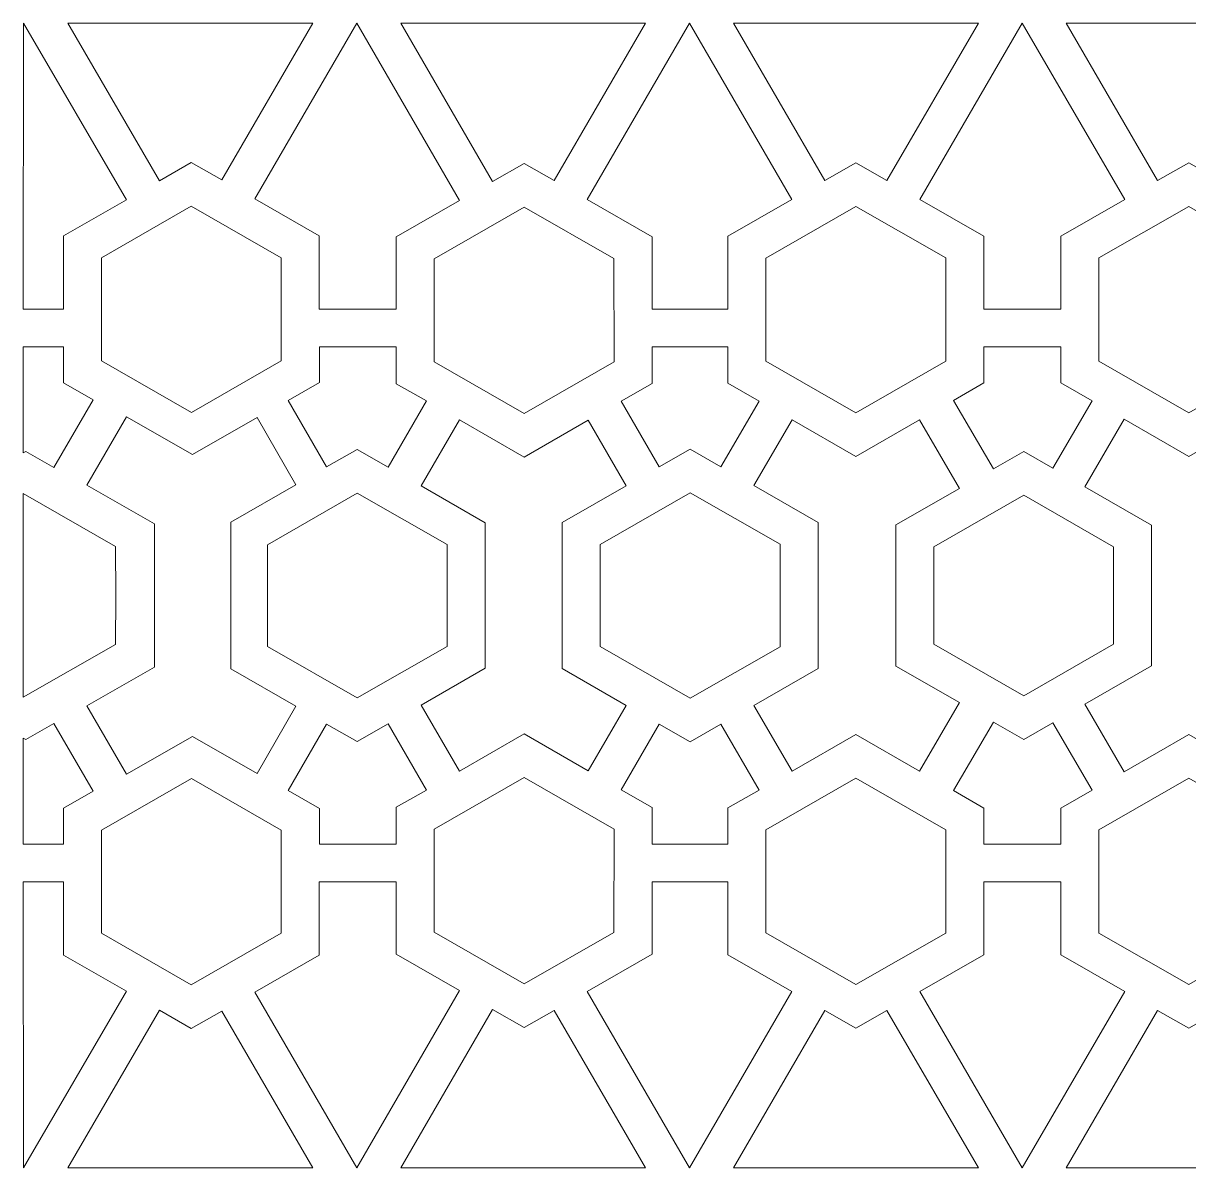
# Model space of a CAD drawing. Header units: millimetres. Extents: x -1200 to 1200, y -590 to 590.
# Drawn here: x -1200 to 0, y -589 to 589 of the extents above; entities that cross this region are included whole.
import ezdxf

# ---------------------------------------------------------------- set-up
doc = ezdxf.new("R2010")
doc.units = ezdxf.units.MM
doc.header["$MEASUREMENT"] = 0
doc.layers.add('Layer 1', color=7, linetype='Continuous')

msp = doc.modelspace()

# ---------------------------------------------------------------- linework, layer by layer
at = {"layer": 'Layer 1', "color": 250, "lineweight": 20}
for points, knots in [([(-1199.7118, 589.0214), (-1199.7118, 589.0214), (-1200.0326, 294.9061), (-1200.0326, 294.9061), (-1200.0326, 294.9061), (-1158.7289, 294.9061), (-1158.7289, 294.9061), (-1158.7289, 294.9061), (-1158.7624, 370.1617), (-1158.7624, 370.1617), (-1158.7624, 370.1617), (-1093.84, 407.4419), (-1093.84, 407.4419), (-1093.84, 407.4419), (-1199.7118, 589.0214), (-1199.7118, 589.0214)], [0, 0, 0, 0, 0.2, 0.2, 0.2, 0.4, 0.4, 0.4, 0.6, 0.6, 0.6, 0.8, 0.8, 0.8, 1, 1, 1, 1]), ([(-1154.1511, 589.0214), (-1154.1511, 589.0214), (-901.9679, 589.0214), (-901.9679, 589.0214), (-901.9679, 589.0214), (-995.6646, 427.8179), (-995.6646, 427.8179), (-995.6646, 427.8179), (-1027.0639, 445.7811), (-1027.0639, 445.7811), (-1027.0639, 445.7811), (-1059.9258, 426.9176), (-1059.9258, 426.9176), (-1059.9258, 426.9176), (-1154.1511, 589.0214), (-1154.1511, 589.0214)], [0, 0, 0, 0, 0.2, 0.2, 0.2, 0.4, 0.4, 0.4, 0.6, 0.6, 0.6, 0.8, 0.8, 0.8, 1, 1, 1, 1]), ([(-816.0918, 294.9061), (-816.0918, 294.9061), (-816.1446, 369.2356), (-816.1446, 369.2356), (-816.1446, 369.2356), (-750.7879, 406.7694), (-750.7879, 406.7694), (-750.7879, 406.7694), (-856.7234, 589.0214), (-856.7234, 589.0214), (-856.7234, 589.0214), (-961.7137, 408.368), (-961.7137, 408.368), (-961.7137, 408.368), (-895.2633, 370.3014), (-895.2633, 370.3014), (-895.2633, 370.3014), (-895.2186, 294.9044), (-895.2186, 294.9044), (-895.2186, 294.9044), (-816.0918, 294.9061), (-816.0918, 294.9061)], [0, 0, 0, 0, 0.142857143, 0.142857143, 0.142857143, 0.285714286, 0.285714286, 0.285714286, 0.428571429, 0.428571429, 0.428571429, 0.571428571, 0.571428571, 0.571428571, 0.714285714, 0.714285714, 0.714285714, 0.857142857, 0.857142857, 0.857142857, 1, 1, 1, 1]), ([(-559.2957, 589.0214), (-559.2957, 589.0214), (-811.4629, 589.0214), (-811.4629, 589.0214), (-811.4629, 589.0214), (-716.8498, 426.2433), (-716.8498, 426.2433), (-716.8498, 426.2433), (-684.4237, 444.8585), (-684.4237, 444.8585), (-684.4237, 444.8585), (-653.4091, 427.1004), (-653.4091, 427.1004), (-653.4091, 427.1004), (-559.2957, 589.0214), (-559.2957, 589.0214)], [0, 0, 0, 0, 0.2, 0.2, 0.2, 0.4, 0.4, 0.4, 0.6, 0.6, 0.6, 0.8, 0.8, 0.8, 1, 1, 1, 1]), ([(-619.4567, 407.6541), (-619.4567, 407.6541), (-552.6262, 369.3804), (-552.6262, 369.3804), (-552.6262, 369.3804), (-552.5783, 294.9061), (-552.5783, 294.9061), (-552.5783, 294.9061), (-474.5661, 294.9061), (-474.5661, 294.9061), (-474.5661, 294.9061), (-474.6044, 369.8633), (-474.6044, 369.8633), (-474.6044, 369.8633), (-408.665, 407.742), (-408.665, 407.742), (-408.665, 407.742), (-514.0353, 589.0214), (-514.0353, 589.0214), (-514.0353, 589.0214), (-619.4567, 407.6541), (-619.4567, 407.6541)], [0, 0, 0, 0, 0.142857143, 0.142857143, 0.142857143, 0.285714286, 0.285714286, 0.285714286, 0.428571429, 0.428571429, 0.428571429, 0.571428571, 0.571428571, 0.571428571, 0.714285714, 0.714285714, 0.714285714, 0.857142857, 0.857142857, 0.857142857, 1, 1, 1, 1]), ([(-468.7925, 589.0214), (-468.7925, 589.0214), (-374.7524, 427.2212), (-374.7524, 427.2212), (-374.7524, 427.2212), (-342.8996, 445.512), (-342.8996, 445.512), (-342.8996, 445.512), (-310.745, 427.097), (-310.745, 427.097), (-310.745, 427.097), (-216.614, 589.0214), (-216.614, 589.0214), (-216.614, 589.0214), (-468.7925, 589.0214), (-468.7925, 589.0214)], [0, 0, 0, 0, 0.2, 0.2, 0.2, 0.4, 0.4, 0.4, 0.6, 0.6, 0.6, 0.8, 0.8, 0.8, 1, 1, 1, 1]), ([(-131.6944, 294.9044), (-131.6944, 294.9044), (-131.6417, 370.034), (-131.6417, 370.034), (-131.6417, 370.034), (-65.9434, 407.642), (-65.9434, 407.642), (-65.9434, 407.642), (-171.3728, 589.0214), (-171.3728, 589.0214), (-171.3728, 589.0214), (-276.7972, 407.642), (-276.7972, 407.642), (-276.7972, 407.642), (-211.099, 370.034), (-211.099, 370.034), (-211.099, 370.034), (-211.0527, 294.9061), (-211.0527, 294.9061), (-211.0527, 294.9061), (-131.6944, 294.9061), (-131.6944, 294.9061)], [0, 0, 0, 0, 0.142857143, 0.142857143, 0.142857143, 0.285714286, 0.285714286, 0.285714286, 0.428571429, 0.428571429, 0.428571429, 0.571428571, 0.571428571, 0.571428571, 0.714285714, 0.714285714, 0.714285714, 0.857142857, 0.857142857, 0.857142857, 1, 1, 1, 1]), ([(-31.9956, 427.097), (-31.9956, 427.097), (0.1542, 445.512), (0.1542, 445.512), (0.1542, 445.512), (32.0054, 427.2212), (32.0054, 427.2212), (32.0054, 427.2212), (126.0469, 589.0214), (126.0469, 589.0214), (126.0469, 589.0214), (-126.1251, 589.0214), (-126.1251, 589.0214), (-126.1251, 589.0214), (-31.9956, 427.097), (-31.9956, 427.097)], [0, 0, 0, 0, 0.2, 0.2, 0.2, 0.4, 0.4, 0.4, 0.6, 0.6, 0.6, 0.8, 0.8, 0.8, 1, 1, 1, 1]), ([(-934.3748, 241.6493), (-934.3748, 241.6493), (-1026.9011, 188.5098), (-1026.9011, 188.5098), (-1026.9011, 188.5098), (-1119.5105, 241.5338), (-1119.5105, 241.5338), (-1119.5105, 241.5338), (-1119.5727, 347.699), (-1119.5727, 347.699), (-1119.5727, 347.699), (-1027.024, 400.8402), (-1027.024, 400.8402), (-1027.024, 400.8402), (-934.437, 347.8163), (-934.437, 347.8163), (-934.437, 347.8163), (-934.3748, 241.6493), (-934.3748, 241.6493)], [0, 0, 0, 0, 0.166666667, 0.166666667, 0.166666667, 0.333333333, 0.333333333, 0.333333333, 0.5, 0.5, 0.5, 0.666666667, 0.666666667, 0.666666667, 0.833333333, 0.833333333, 0.833333333, 1, 1, 1, 1]), ([(-591.7377, 240.725), (-591.7377, 240.725), (-684.28, 187.5854), (-684.28, 187.5854), (-684.28, 187.5854), (-776.8686, 240.6145), (-776.8686, 240.6145), (-776.8686, 240.6145), (-776.934, 346.7763), (-776.934, 346.7763), (-776.934, 346.7763), (-684.4078, 399.9193), (-684.4078, 399.9193), (-684.4078, 399.9193), (-591.7968, 346.8954), (-591.7968, 346.8954), (-591.7968, 346.8954), (-591.7377, 240.7266), (-591.7377, 240.7266)], [0, 0, 0, 0, 0.166666667, 0.166666667, 0.166666667, 0.333333333, 0.333333333, 0.333333333, 0.5, 0.5, 0.5, 0.666666667, 0.666666667, 0.666666667, 0.833333333, 0.833333333, 0.833333333, 1, 1, 1, 1]), ([(-250.212, 241.3527), (-250.212, 241.3527), (-342.7368, 188.2149), (-342.7368, 188.2149), (-342.7368, 188.2149), (-435.3461, 241.244), (-435.3461, 241.244), (-435.3461, 241.244), (-435.4068, 347.4213), (-435.4068, 347.4213), (-435.4068, 347.4213), (-342.8612, 400.5574), (-342.8612, 400.5574), (-342.8612, 400.5574), (-250.2743, 347.5213), (-250.2743, 347.5213), (-250.2743, 347.5213), (-250.212, 241.3527), (-250.212, 241.3527)], [0, 0, 0, 0, 0.166666667, 0.166666667, 0.166666667, 0.333333333, 0.333333333, 0.333333333, 0.5, 0.5, 0.5, 0.666666667, 0.666666667, 0.666666667, 0.833333333, 0.833333333, 0.833333333, 1, 1, 1, 1]), ([(-92.5302, 241.3527), (-92.5302, 241.3527), (0.0009, 188.2149), (0.0009, 188.2149), (0.0009, 188.2149), (92.599, 241.244), (92.599, 241.244), (92.599, 241.244), (92.6598, 347.4213), (92.6598, 347.4213), (92.6598, 347.4213), (0.1366, 400.5574), (0.1366, 400.5574), (0.1366, 400.5574), (-92.4712, 347.5213), (-92.4712, 347.5213), (-92.4712, 347.5213), (-92.5302, 241.3527), (-92.5302, 241.3527)], [0, 0, 0, 0, 0.166666667, 0.166666667, 0.166666667, 0.333333333, 0.333333333, 0.333333333, 0.5, 0.5, 0.5, 0.666666667, 0.666666667, 0.666666667, 0.833333333, 0.833333333, 0.833333333, 1, 1, 1, 1]), ([(-1200.0326, 255.9806), (-1200.0326, 255.9806), (-1200.0326, 147.0525), (-1200.0326, 147.0525), (-1200.0326, 147.0525), (-1197.5721, 148.465), (-1197.5721, 148.465), (-1197.5721, 148.465), (-1168.678, 131.9056), (-1168.678, 131.9056), (-1168.678, 131.9056), (-1128.1901, 201.5717), (-1128.1901, 201.5717), (-1128.1901, 201.5717), (-1158.6841, 219.04), (-1158.6841, 219.04), (-1158.6841, 219.04), (-1158.6922, 255.9806), (-1158.6922, 255.9806), (-1158.6922, 255.9806), (-1200.0326, 255.9806), (-1200.0326, 255.9806)], [0, 0, 0, 0, 0.142857143, 0.142857143, 0.142857143, 0.285714286, 0.285714286, 0.285714286, 0.428571429, 0.428571429, 0.428571429, 0.571428571, 0.571428571, 0.571428571, 0.714285714, 0.714285714, 0.714285714, 0.857142857, 0.857142857, 0.857142857, 1, 1, 1, 1]), ([(-824.473, 132.3557), (-824.473, 132.3557), (-784.9703, 200.318), (-784.9703, 200.318), (-784.9703, 200.318), (-816.0456, 218.1122), (-816.0456, 218.1122), (-816.0456, 218.1122), (-816.0775, 255.9806), (-816.0775, 255.9806), (-816.0775, 255.9806), (-895.1851, 255.9806), (-895.1851, 255.9806), (-895.1851, 255.9806), (-895.1643, 219.1901), (-895.1643, 219.1901), (-895.1643, 219.1901), (-927.4051, 200.6888), (-927.4051, 200.6888), (-927.4051, 200.6888), (-887.7284, 132.4298), (-887.7284, 132.4298), (-887.7284, 132.4298), (-856.2093, 150.5207), (-856.2093, 150.5207), (-856.2093, 150.5207), (-824.473, 132.3557), (-824.473, 132.3557)], [0, 0, 0, 0, 0.111111111, 0.111111111, 0.111111111, 0.222222222, 0.222222222, 0.222222222, 0.333333333, 0.333333333, 0.333333333, 0.444444444, 0.444444444, 0.444444444, 0.555555556, 0.555555556, 0.555555556, 0.666666667, 0.666666667, 0.666666667, 0.777777778, 0.777777778, 0.777777778, 0.888888889, 0.888888889, 0.888888889, 1, 1, 1, 1]), ([(-545.1903, 132.6575), (-545.1903, 132.6575), (-513.4748, 150.8656), (-513.4748, 150.8656), (-513.4748, 150.8656), (-481.6396, 132.6195), (-481.6396, 132.6195), (-481.6396, 132.6195), (-442.2982, 200.3025), (-442.2982, 200.3025), (-442.2982, 200.3025), (-474.5182, 218.759), (-474.5182, 218.759), (-474.5182, 218.759), (-474.5311, 255.9806), (-474.5311, 255.9806), (-474.5311, 255.9806), (-552.5704, 255.9806), (-552.5704, 255.9806), (-552.5704, 255.9806), (-552.5385, 218.2726), (-552.5385, 218.2726), (-552.5385, 218.2726), (-584.3258, 200.0197), (-584.3258, 200.0197), (-584.3258, 200.0197), (-545.1903, 132.6575), (-545.1903, 132.6575)], [0, 0, 0, 0, 0.111111111, 0.111111111, 0.111111111, 0.222222222, 0.222222222, 0.222222222, 0.333333333, 0.333333333, 0.333333333, 0.444444444, 0.444444444, 0.444444444, 0.555555556, 0.555555556, 0.555555556, 0.666666667, 0.666666667, 0.666666667, 0.777777778, 0.777777778, 0.777777778, 0.888888889, 0.888888889, 0.888888889, 1, 1, 1, 1]), ([(-201.1705, 130.3517), (-201.1705, 130.3517), (-169.8686, 148.2736), (-169.8686, 148.2736), (-169.8686, 148.2736), (-139.8712, 131.0381), (-139.8712, 131.0381), (-139.8712, 131.0381), (-99.5558, 200.4301), (-99.5558, 200.4301), (-99.5558, 200.4301), (-131.7391, 218.9038), (-131.7391, 218.9038), (-131.7391, 218.9038), (-131.704, 255.9806), (-131.704, 255.9806), (-131.704, 255.9806), (-211.0303, 255.9806), (-211.0303, 255.9806), (-211.0303, 255.9806), (-211.0016, 218.9038), (-211.0016, 218.9038), (-211.0016, 218.9038), (-242.2285, 200.9871), (-242.2285, 200.9871), (-242.2285, 200.9871), (-201.1673, 130.3517), (-201.1673, 130.3517)], [0, 0, 0, 0, 0.111111111, 0.111111111, 0.111111111, 0.222222222, 0.222222222, 0.222222222, 0.333333333, 0.333333333, 0.333333333, 0.444444444, 0.444444444, 0.444444444, 0.555555556, 0.555555556, 0.555555556, 0.666666667, 0.666666667, 0.666666667, 0.777777778, 0.777777778, 0.777777778, 0.888888889, 0.888888889, 0.888888889, 1, 1, 1, 1]), ([(-1064.9795, 0.1355), (-1064.9795, 0.1355), (-1065.0146, -73.5179), (-1065.0146, -73.5179), (-1065.0146, -73.5179), (-1134.7335, -113.4472), (-1134.7335, -113.4472), (-1134.7335, -113.4472), (-1093.7841, -183.8998), (-1093.7841, -183.8998), (-1093.7841, -183.8998), (-1025.6908, -144.8932), (-1025.6908, -144.8932), (-1025.6908, -144.8932), (-959.3984, -182.9427), (-959.3984, -182.9427), (-959.3984, -182.9427), (-919.2985, -113.9284), (-919.2985, -113.9284), (-919.2985, -113.9284), (-986.2967, -75.4667), (-986.2967, -75.4667), (-986.2967, -75.4667), (-986.252, 0.1355), (-986.252, 0.1355), (-986.252, 0.1355), (-986.2967, 75.7222), (-986.2967, 75.7222), (-986.2967, 75.7222), (-919.2985, 114.1924), (-919.2985, 114.1924), (-919.2985, 114.1924), (-959.3984, 183.1946), (-959.3984, 183.1946), (-959.3984, 183.1946), (-1025.6908, 145.1452), (-1025.6908, 145.1452), (-1025.6908, 145.1452), (-1093.7873, 184.157), (-1093.7873, 184.157), (-1093.7873, 184.157), (-1134.7335, 113.7043), (-1134.7335, 113.7043), (-1134.7335, 113.7043), (-1065.0146, 73.7889), (-1065.0146, 73.7889), (-1065.0146, 73.7889), (-1064.9795, 0.1355), (-1064.9795, 0.1355)], [0, 0, 0, 0, 0.0625, 0.0625, 0.0625, 0.125, 0.125, 0.125, 0.1875, 0.1875, 0.1875, 0.25, 0.25, 0.25, 0.3125, 0.3125, 0.3125, 0.375, 0.375, 0.375, 0.4375, 0.4375, 0.4375, 0.5, 0.5, 0.5, 0.5625, 0.5625, 0.5625, 0.625, 0.625, 0.625, 0.6875, 0.6875, 0.6875, 0.75, 0.75, 0.75, 0.8125, 0.8125, 0.8125, 0.875, 0.875, 0.875, 0.9375, 0.9375, 0.9375, 1, 1, 1, 1]), ([(-724.3671, 0.1355), (-724.3671, 0.1355), (-724.4006, 75.0495), (-724.4006, 75.0495), (-724.4006, 75.0495), (-790.5237, 112.9058), (-790.5237, 112.9058), (-790.5237, 112.9058), (-751.0194, 180.8647), (-751.0194, 180.8647), (-751.0194, 180.8647), (-684.2464, 142.6411), (-684.2464, 142.6411), (-684.2464, 142.6411), (-618.2624, 180.5336), (-618.2624, 180.5336), (-618.2624, 180.5336), (-579.1029, 113.1646), (-579.1029, 113.1646), (-579.1029, 113.1646), (-645.1908, 75.2237), (-645.1908, 75.2237), (-645.1908, 75.2237), (-645.1397, 0.1355), (-645.1397, 0.1355), (-645.1397, 0.1355), (-645.1908, -74.9752), (-645.1908, -74.9752), (-645.1908, -74.9752), (-579.1029, -112.9195), (-579.1029, -112.9195), (-579.1029, -112.9195), (-618.2624, -180.2799), (-618.2624, -180.2799), (-618.2624, -180.2799), (-684.2464, -142.3857), (-684.2464, -142.3857), (-684.2464, -142.3857), (-751.0194, -180.6058), (-751.0194, -180.6058), (-751.0194, -180.6058), (-790.5237, -112.6452), (-790.5237, -112.6452), (-790.5237, -112.6452), (-724.4006, -74.7941), (-724.4006, -74.7941), (-724.4006, -74.7941), (-724.3671, 0.1355), (-724.3671, 0.1355)], [0, 0, 0, 0, 0.0625, 0.0625, 0.0625, 0.125, 0.125, 0.125, 0.1875, 0.1875, 0.1875, 0.25, 0.25, 0.25, 0.3125, 0.3125, 0.3125, 0.375, 0.375, 0.375, 0.4375, 0.4375, 0.4375, 0.5, 0.5, 0.5, 0.5625, 0.5625, 0.5625, 0.625, 0.625, 0.625, 0.6875, 0.6875, 0.6875, 0.75, 0.75, 0.75, 0.8125, 0.8125, 0.8125, 0.875, 0.875, 0.875, 0.9375, 0.9375, 0.9375, 1, 1, 1, 1]), ([(-301.7076, 0.1355), (-301.7076, 0.1355), (-301.6757, 72.799), (-301.6757, 72.799), (-301.6757, 72.799), (-236.0811, 110.3431), (-236.0811, 110.3431), (-236.0811, 110.3431), (-277.1086, 180.9406), (-277.1086, 180.9406), (-277.1086, 180.9406), (-342.7224, 143.274), (-342.7224, 143.274), (-342.7224, 143.274), (-408.3536, 180.8647), (-408.3536, 180.8647), (-408.3536, 180.8647), (-447.695, 113.1749), (-447.695, 113.1749), (-447.695, 113.1749), (-381.6773, 75.379), (-381.6773, 75.379), (-381.6773, 75.379), (-381.6343, 0.1355), (-381.6343, 0.1355), (-381.6343, 0.1355), (-381.6773, -75.1149), (-381.6773, -75.1149), (-381.6773, -75.1149), (-447.695, -112.9264), (-447.695, -112.9264), (-447.695, -112.9264), (-408.3536, -180.5955), (-408.3536, -180.5955), (-408.3536, -180.5955), (-342.7224, -143.01), (-342.7224, -143.01), (-342.7224, -143.01), (-277.1086, -180.6938), (-277.1086, -180.6938), (-277.1086, -180.6938), (-236.0811, -110.0929), (-236.0811, -110.0929), (-236.0811, -110.0929), (-301.6757, -72.535), (-301.6757, -72.535), (-301.6757, -72.535), (-301.706, 0.1355), (-301.706, 0.1355)], [0, 0, 0, 0, 0.0625, 0.0625, 0.0625, 0.125, 0.125, 0.125, 0.1875, 0.1875, 0.1875, 0.25, 0.25, 0.25, 0.3125, 0.3125, 0.3125, 0.375, 0.375, 0.375, 0.4375, 0.4375, 0.4375, 0.5, 0.5, 0.5, 0.5625, 0.5625, 0.5625, 0.625, 0.625, 0.625, 0.6875, 0.6875, 0.6875, 0.75, 0.75, 0.75, 0.8125, 0.8125, 0.8125, 0.875, 0.875, 0.875, 0.9375, 0.9375, 0.9375, 1, 1, 1, 1]), ([(38.9064, 0.1355), (38.9064, 0.1355), (38.9383, -75.1149), (38.9383, -75.1149), (38.9383, -75.1149), (104.9528, -112.9264), (104.9528, -112.9264), (104.9528, -112.9264), (65.6146, -180.5955), (65.6146, -180.5955), (65.6146, -180.5955), (-0.0215, -143.01), (-0.0215, -143.01), (-0.0215, -143.01), (-66.582, -181.2508), (-66.582, -181.2508), (-66.582, -181.2508), (-106.923, -111.852), (-106.923, -111.852), (-106.923, -111.852), (-38.1638, -72.3746), (-38.1638, -72.3746), (-38.1638, -72.3746), (-38.2101, 0.1355), (-38.2101, 0.1355), (-38.2101, 0.1355), (-38.1638, 72.6282), (-38.1638, 72.6282), (-38.1638, 72.6282), (-106.923, 112.1126), (-106.923, 112.1126), (-106.923, 112.1126), (-66.582, 181.4942), (-66.582, 181.4942), (-66.582, 181.4942), (-0.0215, 143.274), (-0.0215, 143.274), (-0.0215, 143.274), (65.6146, 180.8647), (65.6146, 180.8647), (65.6146, 180.8647), (104.9528, 113.1749), (104.9528, 113.1749), (104.9528, 113.1749), (38.9383, 75.379), (38.9383, 75.379), (38.9383, 75.379), (38.9064, 0.1355), (38.9064, 0.1355)], [0, 0, 0, 0, 0.0625, 0.0625, 0.0625, 0.125, 0.125, 0.125, 0.1875, 0.1875, 0.1875, 0.25, 0.25, 0.25, 0.3125, 0.3125, 0.3125, 0.375, 0.375, 0.375, 0.4375, 0.4375, 0.4375, 0.5, 0.5, 0.5, 0.5625, 0.5625, 0.5625, 0.625, 0.625, 0.625, 0.6875, 0.6875, 0.6875, 0.75, 0.75, 0.75, 0.8125, 0.8125, 0.8125, 0.875, 0.875, 0.875, 0.9375, 0.9375, 0.9375, 1, 1, 1, 1]), ([(-1200.0326, 0.1355), (-1200.0326, 0.1355), (-1200.0326, -104.6777), (-1200.0326, -104.6777), (-1200.0326, -104.6777), (-1104.95, -50.2309), (-1104.95, -50.2309), (-1104.95, -50.2309), (-1104.9244, 0.1355), (-1104.9244, 0.1355), (-1104.9244, 0.1355), (-1104.95, 50.476), (-1104.95, 50.476), (-1104.95, 50.476), (-1200.0326, 104.9383), (-1200.0326, 104.9383), (-1200.0326, 104.9383), (-1200.0326, 0.1355), (-1200.0326, 0.1355)], [0, 0, 0, 0, 0.166666667, 0.166666667, 0.166666667, 0.333333333, 0.333333333, 0.333333333, 0.5, 0.5, 0.5, 0.666666667, 0.666666667, 0.666666667, 0.833333333, 0.833333333, 0.833333333, 1, 1, 1, 1]), ([(-763.5456, 0.1079), (-763.5456, 0.1079), (-763.584, 52.5455), (-763.584, 52.5455), (-763.584, 52.5455), (-856.1709, 105.5729), (-856.1709, 105.5729), (-856.1709, 105.5729), (-948.7196, 52.4352), (-948.7196, 52.4352), (-948.7196, 52.4352), (-948.6749, 0.1355), (-948.6749, 0.1355), (-948.6749, 0.1355), (-948.7196, -52.19), (-948.7196, -52.19), (-948.7196, -52.19), (-856.1709, -105.3261), (-856.1709, -105.3261), (-856.1709, -105.3261), (-763.5824, -52.2832), (-763.5824, -52.2832), (-763.5824, -52.2832), (-763.5456, 0.1459), (-763.5456, 0.1459)], [0, 0, 0, 0, 0.125, 0.125, 0.125, 0.25, 0.25, 0.25, 0.375, 0.375, 0.375, 0.5, 0.5, 0.5, 0.625, 0.625, 0.625, 0.75, 0.75, 0.75, 0.875, 0.875, 0.875, 1, 1, 1, 1]), ([(-420.832, 0.1459), (-420.832, 0.1459), (-420.8464, -52.6333), (-420.8464, -52.6333), (-420.8464, -52.6333), (-513.4589, -105.6556), (-513.4589, -105.6556), (-513.4589, -105.6556), (-605.9868, -52.5143), (-605.9868, -52.5143), (-605.9868, -52.5143), (-605.9645, 0.1355), (-605.9645, 0.1355), (-605.9645, 0.1355), (-605.9868, 52.7817), (-605.9868, 52.7817), (-605.9868, 52.7817), (-513.4589, 105.9196), (-513.4589, 105.9196), (-513.4589, 105.9196), (-420.8464, 52.887), (-420.8464, 52.887), (-420.8464, 52.887), (-420.832, 0.1079), (-420.832, 0.1079)], [0, 0, 0, 0, 0.125, 0.125, 0.125, 0.25, 0.25, 0.25, 0.375, 0.375, 0.375, 0.5, 0.5, 0.5, 0.625, 0.625, 0.625, 0.75, 0.75, 0.75, 0.875, 0.875, 0.875, 1, 1, 1, 1]), ([(-262.5211, 0.1459), (-262.5211, 0.1459), (-262.4987, -50.0378), (-262.4987, -50.0378), (-262.4987, -50.0378), (-169.9006, -103.0773), (-169.9006, -103.0773), (-169.9006, -103.0773), (-77.3551, -49.936), (-77.3551, -49.936), (-77.3551, -49.936), (-77.395, 0.1355), (-77.395, 0.1355), (-77.395, 0.1355), (-77.3551, 50.1897), (-77.3551, 50.1897), (-77.3551, 50.1897), (-169.9006, 103.3206), (-169.9006, 103.3206), (-169.9006, 103.3206), (-262.5003, 50.2863), (-262.5003, 50.2863), (-262.5003, 50.2863), (-262.5211, 0.1079), (-262.5211, 0.1079)], [0, 0, 0, 0, 0.125, 0.125, 0.125, 0.25, 0.25, 0.25, 0.375, 0.375, 0.375, 0.5, 0.5, 0.5, 0.625, 0.625, 0.625, 0.75, 0.75, 0.75, 0.875, 0.875, 0.875, 1, 1, 1, 1]), ([(-1200.0326, -255.7148), (-1200.0326, -255.7148), (-1200.0326, -146.7971), (-1200.0326, -146.7971), (-1200.0326, -146.7971), (-1197.5721, -148.2044), (-1197.5721, -148.2044), (-1197.5721, -148.2044), (-1168.678, -131.6605), (-1168.678, -131.6605), (-1168.678, -131.6605), (-1128.1901, -201.3284), (-1128.1901, -201.3284), (-1128.1901, -201.3284), (-1158.6841, -218.7881), (-1158.6841, -218.7881), (-1158.6841, -218.7881), (-1158.6922, -255.7148), (-1158.6922, -255.7148), (-1158.6922, -255.7148), (-1200.0326, -255.7148), (-1200.0326, -255.7148)], [0, 0, 0, 0, 0.142857143, 0.142857143, 0.142857143, 0.285714286, 0.285714286, 0.285714286, 0.428571429, 0.428571429, 0.428571429, 0.571428571, 0.571428571, 0.571428571, 0.714285714, 0.714285714, 0.714285714, 0.857142857, 0.857142857, 0.857142857, 1, 1, 1, 1]), ([(-201.1705, -130.0859), (-201.1705, -130.0859), (-169.8686, -148.0199), (-169.8686, -148.0199), (-169.8686, -148.0199), (-139.8712, -130.7913), (-139.8712, -130.7913), (-139.8712, -130.7913), (-99.5558, -200.1764), (-99.5558, -200.1764), (-99.5558, -200.1764), (-131.7391, -218.6587), (-131.7391, -218.6587), (-131.7391, -218.6587), (-131.704, -255.7148), (-131.704, -255.7148), (-131.704, -255.7148), (-211.0303, -255.7148), (-211.0303, -255.7148), (-211.0303, -255.7148), (-211.0016, -218.6587), (-211.0016, -218.6587), (-211.0016, -218.6587), (-242.2285, -200.7334), (-242.2285, -200.7334), (-242.2285, -200.7334), (-201.1673, -130.0842), (-201.1673, -130.0842)], [0, 0, 0, 0, 0.111111111, 0.111111111, 0.111111111, 0.222222222, 0.222222222, 0.222222222, 0.333333333, 0.333333333, 0.333333333, 0.444444444, 0.444444444, 0.444444444, 0.555555556, 0.555555556, 0.555555556, 0.666666667, 0.666666667, 0.666666667, 0.777777778, 0.777777778, 0.777777778, 0.888888889, 0.888888889, 0.888888889, 1, 1, 1, 1]), ([(-824.473, -132.1003), (-824.473, -132.1003), (-784.9703, -200.0609), (-784.9703, -200.0609), (-784.9703, -200.0609), (-816.0456, -217.8655), (-816.0456, -217.8655), (-816.0456, -217.8655), (-816.0775, -255.7148), (-816.0775, -255.7148), (-816.0775, -255.7148), (-895.1851, -255.7148), (-895.1851, -255.7148), (-895.1851, -255.7148), (-895.1643, -218.9278), (-895.1643, -218.9278), (-895.1643, -218.9278), (-927.4051, -200.4282), (-927.4051, -200.4282), (-927.4051, -200.4282), (-887.7284, -132.1658), (-887.7284, -132.1658), (-887.7284, -132.1658), (-856.2093, -150.279), (-856.2093, -150.279), (-856.2093, -150.279), (-824.473, -132.1037), (-824.473, -132.1037)], [0, 0, 0, 0, 0.111111111, 0.111111111, 0.111111111, 0.222222222, 0.222222222, 0.222222222, 0.333333333, 0.333333333, 0.333333333, 0.444444444, 0.444444444, 0.444444444, 0.555555556, 0.555555556, 0.555555556, 0.666666667, 0.666666667, 0.666666667, 0.777777778, 0.777777778, 0.777777778, 0.888888889, 0.888888889, 0.888888889, 1, 1, 1, 1]), ([(-545.1903, -132.4072), (-545.1903, -132.4072), (-513.4748, -150.5964), (-513.4748, -150.5964), (-513.4748, -150.5964), (-481.6396, -132.3572), (-481.6396, -132.3572), (-481.6396, -132.3572), (-442.2982, -200.0539), (-442.2982, -200.0539), (-442.2982, -200.0539), (-474.5182, -218.4914), (-474.5182, -218.4914), (-474.5182, -218.4914), (-474.5311, -255.7148), (-474.5311, -255.7148), (-474.5311, -255.7148), (-552.5704, -255.7148), (-552.5704, -255.7148), (-552.5704, -255.7148), (-552.5385, -218.0068), (-552.5385, -218.0068), (-552.5385, -218.0068), (-584.3258, -199.7556), (-584.3258, -199.7556), (-584.3258, -199.7556), (-545.1903, -132.4072), (-545.1903, -132.4072)], [0, 0, 0, 0, 0.111111111, 0.111111111, 0.111111111, 0.222222222, 0.222222222, 0.222222222, 0.333333333, 0.333333333, 0.333333333, 0.444444444, 0.444444444, 0.444444444, 0.555555556, 0.555555556, 0.555555556, 0.666666667, 0.666666667, 0.666666667, 0.777777778, 0.777777778, 0.777777778, 0.888888889, 0.888888889, 0.888888889, 1, 1, 1, 1]), ([(-934.3716, -241.387), (-934.3716, -241.387), (-1026.9011, -188.2457), (-1026.9011, -188.2457), (-1026.9011, -188.2457), (-1119.5089, -241.2697), (-1119.5089, -241.2697), (-1119.5089, -241.2697), (-1119.5727, -347.4436), (-1119.5727, -347.4436), (-1119.5727, -347.4436), (-1027.024, -400.5796), (-1027.024, -400.5796), (-1027.024, -400.5796), (-934.437, -347.5488), (-934.437, -347.5488), (-934.437, -347.5488), (-934.3716, -241.387), (-934.3716, -241.387)], [0, 0, 0, 0, 0.166666667, 0.166666667, 0.166666667, 0.333333333, 0.333333333, 0.333333333, 0.5, 0.5, 0.5, 0.666666667, 0.666666667, 0.666666667, 0.833333333, 0.833333333, 0.833333333, 1, 1, 1, 1]), ([(-591.7377, -240.4644), (-591.7377, -240.4644), (-684.2784, -187.3265), (-684.2784, -187.3265), (-684.2784, -187.3265), (-776.8686, -240.3505), (-776.8686, -240.3505), (-776.8686, -240.3505), (-776.934, -346.5175), (-776.934, -346.5175), (-776.934, -346.5175), (-684.4078, -399.6621), (-684.4078, -399.6621), (-684.4078, -399.6621), (-591.7968, -346.6296), (-591.7968, -346.6296), (-591.7968, -346.6296), (-591.7377, -240.4644), (-591.7377, -240.4644)], [0, 0, 0, 0, 0.166666667, 0.166666667, 0.166666667, 0.333333333, 0.333333333, 0.333333333, 0.5, 0.5, 0.5, 0.666666667, 0.666666667, 0.666666667, 0.833333333, 0.833333333, 0.833333333, 1, 1, 1, 1]), ([(-250.212, -241.0938), (-250.212, -241.0938), (-342.7368, -187.956), (-342.7368, -187.956), (-342.7368, -187.956), (-435.3461, -241.0007), (-435.3461, -241.0007), (-435.3461, -241.0007), (-435.4068, -347.1711), (-435.4068, -347.1711), (-435.4068, -347.1711), (-342.8612, -400.3106), (-342.8612, -400.3106), (-342.8612, -400.3106), (-250.2743, -347.2729), (-250.2743, -347.2729), (-250.2743, -347.2729), (-250.212, -241.0938), (-250.212, -241.0938)], [0, 0, 0, 0, 0.166666667, 0.166666667, 0.166666667, 0.333333333, 0.333333333, 0.333333333, 0.5, 0.5, 0.5, 0.666666667, 0.666666667, 0.666666667, 0.833333333, 0.833333333, 0.833333333, 1, 1, 1, 1]), ([(-92.5302, -241.0938), (-92.5302, -241.0938), (0.0009, -187.956), (0.0009, -187.956), (0.0009, -187.956), (92.599, -241.0007), (92.599, -241.0007), (92.599, -241.0007), (92.6598, -347.1711), (92.6598, -347.1711), (92.6598, -347.1711), (0.1366, -400.3106), (0.1366, -400.3106), (0.1366, -400.3106), (-92.4712, -347.2729), (-92.4712, -347.2729), (-92.4712, -347.2729), (-92.5302, -241.0938), (-92.5302, -241.0938)], [0, 0, 0, 0, 0.166666667, 0.166666667, 0.166666667, 0.333333333, 0.333333333, 0.333333333, 0.5, 0.5, 0.5, 0.666666667, 0.666666667, 0.666666667, 0.833333333, 0.833333333, 0.833333333, 1, 1, 1, 1]), ([(-1199.7118, -588.7643), (-1199.7118, -588.7643), (-1200.0326, -294.6507), (-1200.0326, -294.6507), (-1200.0326, -294.6507), (-1158.7289, -294.6507), (-1158.7289, -294.6507), (-1158.7289, -294.6507), (-1158.7608, -369.8942), (-1158.7608, -369.8942), (-1158.7608, -369.8942), (-1093.84, -407.1779), (-1093.84, -407.1779), (-1093.84, -407.1779), (-1199.7118, -588.7643), (-1199.7118, -588.7643)], [0, 0, 0, 0, 0.2, 0.2, 0.2, 0.4, 0.4, 0.4, 0.6, 0.6, 0.6, 0.8, 0.8, 0.8, 1, 1, 1, 1]), ([(-816.0918, -294.6507), (-816.0918, -294.6507), (-816.1446, -368.975), (-816.1446, -368.975), (-816.1446, -368.975), (-750.7879, -406.5036), (-750.7879, -406.5036), (-750.7879, -406.5036), (-856.7234, -588.7643), (-856.7234, -588.7643), (-856.7234, -588.7643), (-961.7104, -408.1057), (-961.7104, -408.1057), (-961.7104, -408.1057), (-895.2633, -370.0546), (-895.2633, -370.0546), (-895.2633, -370.0546), (-895.2186, -294.649), (-895.2186, -294.649), (-895.2186, -294.649), (-816.0918, -294.6507), (-816.0918, -294.6507)], [0, 0, 0, 0, 0.142857143, 0.142857143, 0.142857143, 0.285714286, 0.285714286, 0.285714286, 0.428571429, 0.428571429, 0.428571429, 0.571428571, 0.571428571, 0.571428571, 0.714285714, 0.714285714, 0.714285714, 0.857142857, 0.857142857, 0.857142857, 1, 1, 1, 1]), ([(-619.4567, -407.4073), (-619.4567, -407.4073), (-552.6262, -369.1302), (-552.6262, -369.1302), (-552.6262, -369.1302), (-552.5783, -294.6507), (-552.5783, -294.6507), (-552.5783, -294.6507), (-474.5661, -294.6507), (-474.5661, -294.6507), (-474.5661, -294.6507), (-474.6044, -369.6096), (-474.6044, -369.6096), (-474.6044, -369.6096), (-408.665, -407.4814), (-408.665, -407.4814), (-408.665, -407.4814), (-514.0353, -588.7643), (-514.0353, -588.7643), (-514.0353, -588.7643), (-619.4567, -407.4073), (-619.4567, -407.4073)], [0, 0, 0, 0, 0.142857143, 0.142857143, 0.142857143, 0.285714286, 0.285714286, 0.285714286, 0.428571429, 0.428571429, 0.428571429, 0.571428571, 0.571428571, 0.571428571, 0.714285714, 0.714285714, 0.714285714, 0.857142857, 0.857142857, 0.857142857, 1, 1, 1, 1]), ([(-131.6944, -294.649), (-131.6944, -294.649), (-131.6417, -369.77), (-131.6417, -369.77), (-131.6417, -369.77), (-65.9434, -407.3917), (-65.9434, -407.3917), (-65.9434, -407.3917), (-171.3728, -588.7643), (-171.3728, -588.7643), (-171.3728, -588.7643), (-276.7972, -407.3917), (-276.7972, -407.3917), (-276.7972, -407.3917), (-211.099, -369.77), (-211.099, -369.77), (-211.099, -369.77), (-211.0527, -294.6507), (-211.0527, -294.6507), (-211.0527, -294.6507), (-131.6944, -294.6507), (-131.6944, -294.6507)], [0, 0, 0, 0, 0.142857143, 0.142857143, 0.142857143, 0.285714286, 0.285714286, 0.285714286, 0.428571429, 0.428571429, 0.428571429, 0.571428571, 0.571428571, 0.571428571, 0.714285714, 0.714285714, 0.714285714, 0.857142857, 0.857142857, 0.857142857, 1, 1, 1, 1]), ([(-1154.1511, -588.7643), (-1154.1511, -588.7643), (-901.9679, -588.7643), (-901.9679, -588.7643), (-901.9679, -588.7643), (-995.6646, -427.5625), (-995.6646, -427.5625), (-995.6646, -427.5625), (-1027.0639, -445.5292), (-1027.0639, -445.5292), (-1027.0639, -445.5292), (-1059.9227, -426.6536), (-1059.9227, -426.6536), (-1059.9227, -426.6536), (-1154.1511, -588.7643), (-1154.1511, -588.7643)], [0, 0, 0, 0, 0.2, 0.2, 0.2, 0.4, 0.4, 0.4, 0.6, 0.6, 0.6, 0.8, 0.8, 0.8, 1, 1, 1, 1]), ([(-559.2957, -588.7643), (-559.2957, -588.7643), (-811.4629, -588.7643), (-811.4629, -588.7643), (-811.4629, -588.7643), (-716.8498, -425.981), (-716.8498, -425.981), (-716.8498, -425.981), (-684.4237, -444.6047), (-684.4237, -444.6047), (-684.4237, -444.6047), (-653.4091, -426.8381), (-653.4091, -426.8381), (-653.4091, -426.8381), (-559.2957, -588.7643), (-559.2957, -588.7643)], [0, 0, 0, 0, 0.2, 0.2, 0.2, 0.4, 0.4, 0.4, 0.6, 0.6, 0.6, 0.8, 0.8, 0.8, 1, 1, 1, 1]), ([(-468.7925, -588.7643), (-468.7925, -588.7643), (-374.7524, -426.9537), (-374.7524, -426.9537), (-374.7524, -426.9537), (-342.8996, -445.2532), (-342.8996, -445.2532), (-342.8996, -445.2532), (-310.745, -426.8312), (-310.745, -426.8312), (-310.745, -426.8312), (-216.614, -588.7643), (-216.614, -588.7643), (-216.614, -588.7643), (-468.7925, -588.7643), (-468.7925, -588.7643)], [0, 0, 0, 0, 0.2, 0.2, 0.2, 0.4, 0.4, 0.4, 0.6, 0.6, 0.6, 0.8, 0.8, 0.8, 1, 1, 1, 1]), ([(-31.9956, -426.8312), (-31.9956, -426.8312), (0.1542, -445.2532), (0.1542, -445.2532), (0.1542, -445.2532), (32.0054, -426.9554), (32.0054, -426.9554), (32.0054, -426.9554), (126.0469, -588.7643), (126.0469, -588.7643), (126.0469, -588.7643), (-126.1251, -588.7643), (-126.1251, -588.7643), (-126.1251, -588.7643), (-31.9956, -426.8312), (-31.9956, -426.8312)], [0, 0, 0, 0, 0.2, 0.2, 0.2, 0.4, 0.4, 0.4, 0.6, 0.6, 0.6, 0.8, 0.8, 0.8, 1, 1, 1, 1])]:
    msp.add_open_spline(points, degree=3, knots=knots, dxfattribs=at)

doc.saveas('drawing.dxf')
